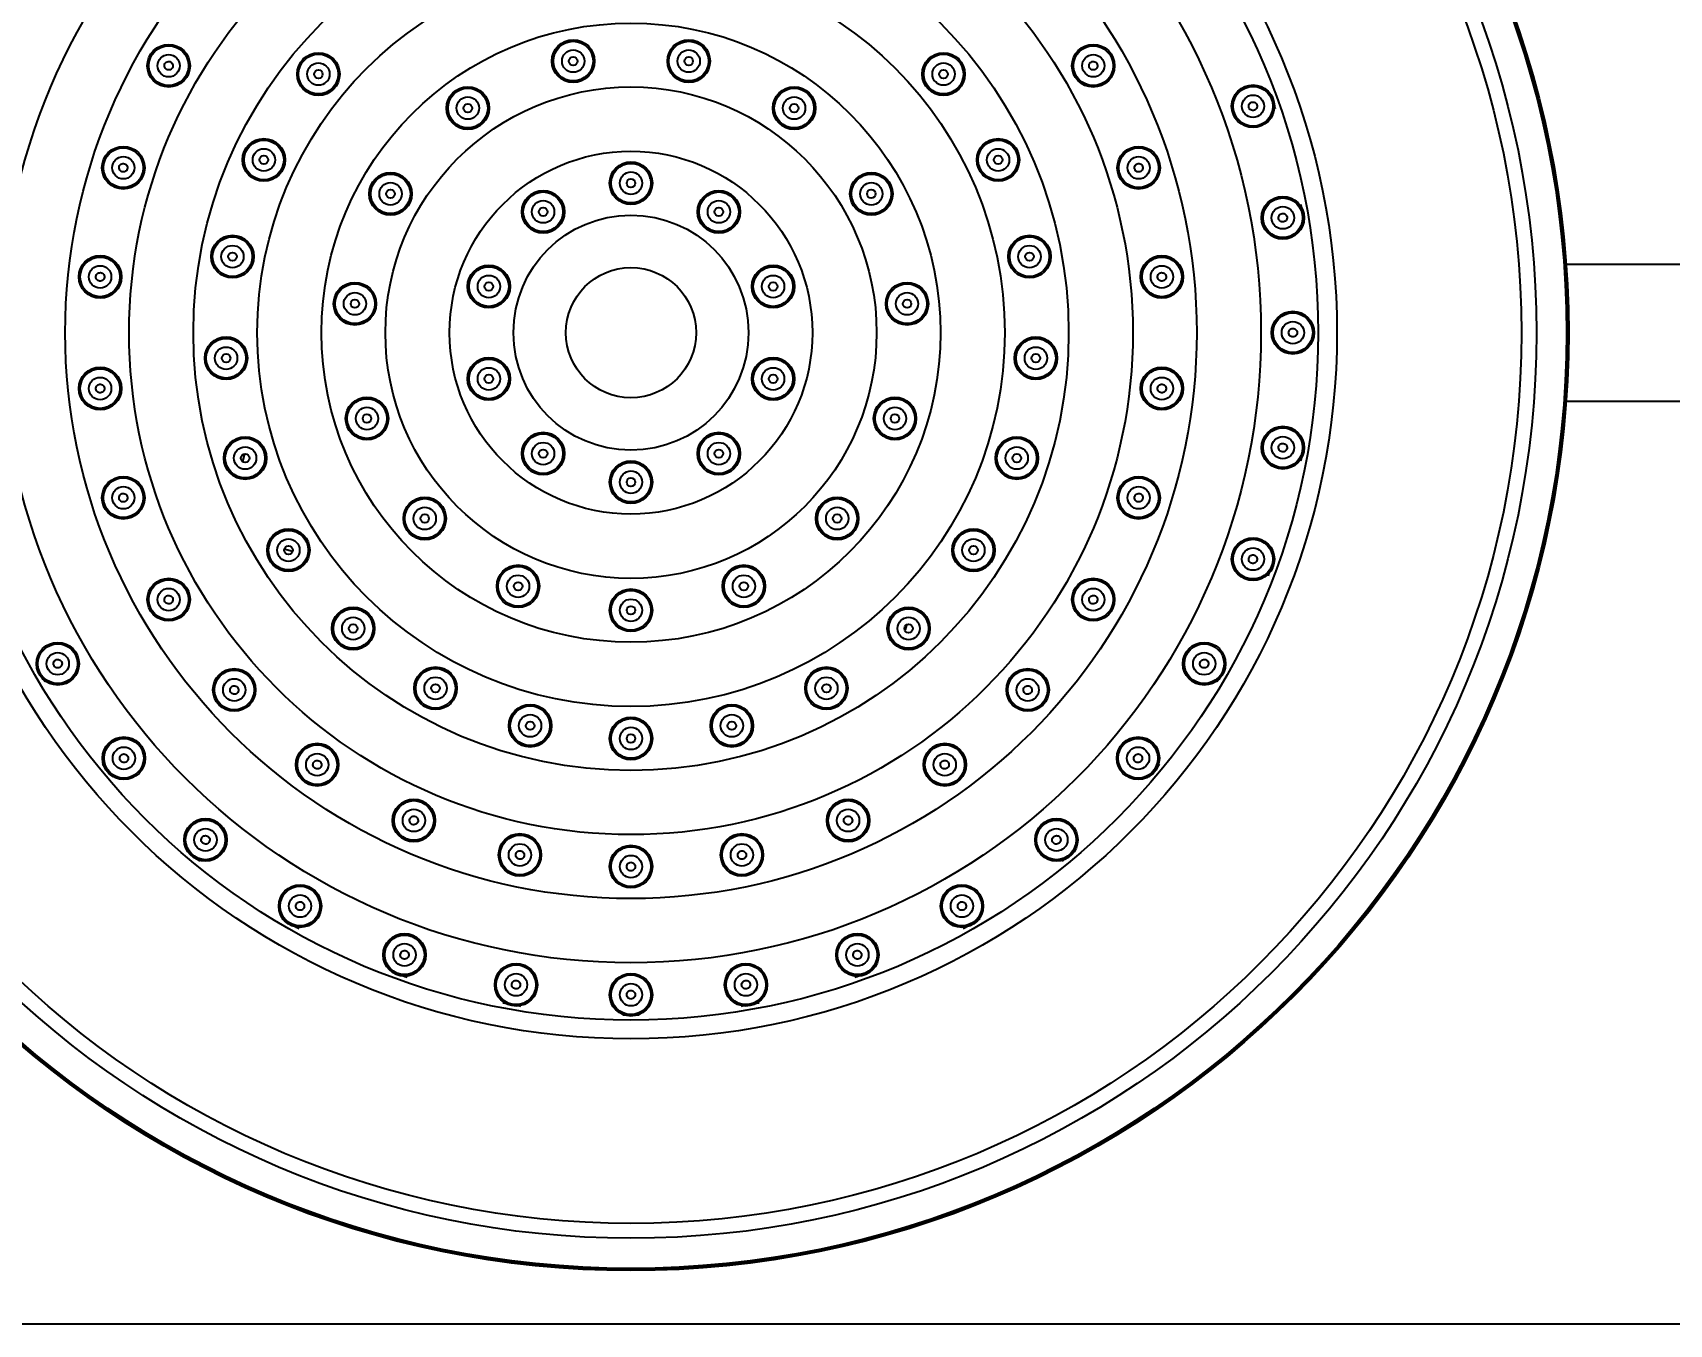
# Model space of a CAD drawing. Header units: millimetres. Extents: x 236955 to 308542, y 30900 to 88969.
# Drawn here: x 302133.6 to 302325.2, y 70805.4 to 70956.6 of the extents above; entities that cross this region are included whole.
import ezdxf

# ---------------------------------------------------------------- set-up
doc = ezdxf.new("R2010")
doc.units = ezdxf.units.MM
doc.header["$LTSCALE"] = 100
doc.header["$PDMODE"] = 3
doc.layers.get('DEFPOINTS').update_dxf_attribs({"color": 248})
for name, color, linetype in [('0-ELC TEXT', 7, 'Continuous'), ('07-DIM WAL', 5, 'Continuous'), ('CO-BATH', 6, 'Continuous'), ('F-HAT', 251, 'Continuous')]:
    doc.layers.add(name, color=color, linetype=linetype)
doc.styles.add('HY 울릉도 L', font='')
doc.styles.get('HY 울릉도 L').set_extended_font_data('HY울릉도L')
doc.dimstyles.new('30', dxfattribs={"dimscale": 30, "dimtxt": 2, "dimasz": 1, "dimexe": 1, "dimexo": 1, "dimgap": 1, "dimtad": 1, "dimdec": 0, "dimrnd": 0.05, "dimdsep": 46, "dimlunit": 6, "dimtxsty": 'HY 울릉도 L', "dimblk": 'ARCHTICK', "dimcen": 2.5, "dimdle": 1, "dimclrd": 133, "dimclre": 133, "dimclrt": 30, "dimadec": 0, "dimazin": 0, "dimtfac": 1, "dimtdec": 0, "dimtix": 1, "dimtmove": 2, "dimatfit": 3, "dimldrblk": 'ARCHTICK', "dimfxl": 1, "dimlwd": -1, "dimlwe": -1, "dimarcsym": 0})

# ---------------------------------------------------------------- blocks, each defined once
blk = doc.blocks.new('vjswjdjeh')
at = {"layer": 'F-HAT', "color": 8}
for p, q in [((339356.16, 64401.52), (339355.93, 64401.75)), ((339398.74, 64403.1), (339398.79, 64403.29)), ((339358.05, 64399.63), (339357.82, 64399.86)), ((339430.99, 64400.03), (339431.17, 64399.98)), ((339397.58, 64398.75), (339397.63, 64398.93)), ((339453.95, 64388.15), (339454.12, 64388.2)), ((339394.44, 64387.04), (339394.52, 64387.36)), ((339433.45, 64387.73), (339433.39, 64387.51)), ((339449.56, 64386.97), (339449.76, 64387.03)), ((339393.79, 64384.62), (339393.87, 64384.93)), ((339440.79, 64379.45), (339440.6, 64379.4)), ((339436.58, 64378.32), (339436.39, 64378.27)), ((339501.7, 64377.02), (339728.17, 64377.02)), ((339374.11, 64376.45), (339374.33, 64376.39)), ((339377.56, 64375.53), (339377.8, 64375.46)), ((339406.84, 64362.51), (339406.6, 64362.57)), ((339410.29, 64361.58), (339410.07, 64361.64)), ((339501.7, 64361.02), (339728.17, 64361.02)), ((339420.82, 64358.76), (339420.64, 64358.81)), ((339425.17, 64357.59), (339424.99, 64357.64)), ((339347.46, 64356.61), (339347.5, 64356.76)), ((339346.75, 64353.94), (339346.99, 64354.83)), ((339346.22, 64351.98), (339346.28, 64352.18)), ((339390.61, 64353.41), (339390.52, 64353.11)), ((339389.96, 64350.99), (339389.87, 64350.68)), ((339349.87, 64344.12), (339349.7, 64344.17)), ((339352.57, 64343.4), (339351.61, 64343.66)), ((339354.48, 64342.89), (339354.29, 64342.94)), ((339358.86, 64336.54), (339358.56, 64336.62)), ((339424.99, 64336.86), (339424.94, 64336.67)), ((339361.74, 64335.77), (339361.45, 64335.84)), ((339424.44, 64334.79), (339424.29, 64334.23)), ((339423.77, 64332.31), (339423.73, 64332.13)), ((339412.79, 64327.26), (339412.61, 64327.31)), ((339402.59, 64324.82), (339402.39, 64324.87)), ((339382.71, 64323.93), (339382.62, 64323.62)), ((339382.02, 64321.37), (339381.94, 64321.06)), ((339379.07, 64310.36), (339379.02, 64310.16)), ((339377.89, 64305.97), (339377.85, 64305.8))]:
    blk.add_line(p, q, dxfattribs=at)
for centre, radius in [((339392.2, 64369.02), 109.79), ((339392.2, 64369.02), 109.68), ((339392.2, 64369.02), 109.53), ((339392.2, 64369.02), 106.01), ((339392.2, 64369.02), 104.26), ((339392.2, 64369.02), 82.66), ((339392.2, 64369.02), 80.46), ((339392.2, 64369.02), 73.76), ((339392.2, 64369.02), 66.24), ((339392.2, 64369.02), 58.76), ((339392.2, 64369.02), 51.24), ((339392.2, 64369.02), 43.76), ((339392.2, 64369.02), 36.24), ((339338.07, 64400.27), 2.5), ((339338.07, 64400.27), 2.32), ((339338.07, 64400.27), 1.31), ((339355.6, 64399.29), 2.5), ((339355.6, 64399.29), 2.32), ((339385.44, 64400.81), 2.5), ((339385.44, 64400.81), 2.32), ((339385.44, 64400.81), 1.31), ((339398.96, 64400.81), 2.5), ((339398.96, 64400.81), 2.32), ((339398.96, 64400.81), 1.31), ((339428.8, 64399.29), 2.5), ((339428.8, 64399.29), 2.32), ((339446.33, 64400.27), 2.5), ((339446.33, 64400.27), 2.32), ((339446.33, 64400.27), 1.31), ((339355.6, 64399.29), 1.31), ((339355.6, 64399.29), 0.5), ((339385.44, 64400.81), 0.5), ((339398.96, 64400.81), 0.5), ((339428.8, 64399.29), 1.31), ((339428.8, 64399.29), 0.5), ((339392.2, 64369.02), 28.76), ((339373.1, 64395.31), 2.5), ((339373.1, 64395.31), 2.32), ((339411.3, 64395.31), 2.5), ((339411.3, 64395.31), 2.32), ((339465.03, 64395.52), 2.5), ((339465.03, 64395.52), 2.32), ((339373.1, 64395.31), 1.31), ((339373.1, 64395.31), 0.5), ((339411.3, 64395.31), 1.31), ((339411.3, 64395.31), 0.5), ((339465.03, 64395.52), 1.31), ((339332.76, 64388.33), 2.5), ((339332.76, 64388.33), 2.32), ((339349.22, 64389.24), 2.5), ((339349.22, 64389.24), 2.32), ((339349.22, 64389.24), 1.31), ((339392.2, 64369.02), 21.24), ((339435.18, 64389.24), 2.5), ((339435.18, 64389.24), 2.32), ((339435.18, 64389.24), 1.31), ((339451.64, 64388.33), 2.5), ((339451.64, 64388.33), 2.32), ((339332.76, 64388.33), 1.31), ((339349.22, 64389.24), 0.5), ((339392.2, 64386.52), 2.5), ((339392.2, 64386.52), 2.32), ((339435.18, 64389.24), 0.5), ((339451.64, 64388.33), 1.31), ((339364.05, 64385.27), 2.5), ((339364.05, 64385.27), 2.32), ((339364.05, 64385.27), 1.31), ((339392.2, 64386.52), 1.31), ((339392.2, 64386.52), 0.5), ((339420.34, 64385.27), 2.5), ((339420.34, 64385.27), 2.32), ((339420.34, 64385.27), 1.31), ((339364.05, 64385.27), 0.5), ((339381.91, 64383.17), 2.5), ((339381.91, 64383.17), 2.32), ((339381.91, 64383.17), 1.31), ((339402.49, 64383.17), 2.5), ((339402.49, 64383.17), 2.32), ((339402.49, 64383.17), 1.31), ((339420.34, 64385.27), 0.5), ((339468.52, 64382.47), 2.5), ((339468.52, 64382.47), 2.32), ((339392.2, 64369.02), 13.76), ((339381.91, 64383.17), 0.5), ((339402.49, 64383.17), 0.5), ((339468.52, 64382.47), 1.31), ((339345.54, 64377.92), 2.5), ((339438.86, 64377.92), 2.5), ((339345.54, 64377.92), 2.32), ((339345.54, 64377.92), 1.31), ((339438.86, 64377.92), 2.32), ((339438.86, 64377.92), 1.31), ((339330.04, 64375.55), 2.5), ((339330.04, 64375.55), 2.32), ((339330.04, 64375.55), 1.31), ((339345.54, 64377.92), 0.5), ((339375.56, 64374.42), 2.5), ((339375.56, 64374.42), 2.32), ((339392.2, 64369.02), 7.62), ((339408.84, 64374.42), 2.5), ((339408.84, 64374.42), 2.32), ((339438.86, 64377.92), 0.5), ((339454.36, 64375.55), 2.5), ((339454.36, 64375.55), 2.32), ((339454.36, 64375.55), 1.31), ((339359.88, 64372.41), 2.5), ((339359.88, 64372.41), 2.32), ((339375.56, 64374.42), 1.31), ((339375.56, 64374.42), 0.5), ((339408.84, 64374.42), 1.31), ((339408.84, 64374.42), 0.5), ((339424.52, 64372.41), 2.5), ((339424.52, 64372.41), 2.32), ((339359.88, 64372.41), 1.31), ((339359.88, 64372.41), 0.5), ((339424.52, 64372.41), 1.31), ((339424.52, 64372.41), 0.5), ((339469.7, 64369.02), 2.5), ((339469.7, 64369.02), 2.32), ((339469.7, 64369.02), 1.31), ((339344.79, 64366.03), 2.5), ((339344.79, 64366.03), 2.32), ((339344.79, 64366.03), 1.31), ((339439.61, 64366.03), 2.5), ((339439.61, 64366.03), 2.32), ((339439.61, 64366.03), 1.31), ((339344.79, 64366.03), 0.5), ((339375.56, 64363.61), 2.5), ((339375.56, 64363.61), 2.32), ((339408.84, 64363.61), 2.5), ((339408.84, 64363.61), 2.32), ((339439.61, 64366.03), 0.5), ((339330.04, 64362.48), 2.5), ((339330.04, 64362.48), 2.32), ((339330.04, 64362.48), 1.31), ((339375.56, 64363.61), 1.31), ((339375.56, 64363.61), 0.5), ((339408.84, 64363.61), 1.31), ((339408.84, 64363.61), 0.5), ((339454.36, 64362.48), 2.5), ((339454.36, 64362.48), 2.32), ((339454.36, 64362.48), 1.31), ((339361.29, 64358.97), 2.5), ((339361.29, 64358.97), 2.32), ((339423.11, 64358.97), 2.5), ((339423.11, 64358.97), 2.32), ((339361.29, 64358.97), 1.31), ((339361.29, 64358.97), 0.5), ((339423.11, 64358.97), 1.31), ((339423.11, 64358.97), 0.5), ((339381.91, 64354.86), 2.5), ((339402.49, 64354.86), 2.5), ((339468.52, 64355.56), 2.5), ((339468.52, 64355.56), 2.32), ((339347.02, 64354.34), 2.5), ((339347.02, 64354.34), 2.32), ((339347.02, 64354.34), 1.31), ((339381.91, 64354.86), 2.32), ((339381.91, 64354.86), 1.31), ((339402.49, 64354.86), 2.32), ((339402.49, 64354.86), 1.31), ((339437.37, 64354.34), 2.5), ((339437.37, 64354.34), 2.32), ((339437.37, 64354.34), 1.31), ((339468.52, 64355.56), 1.31), ((339347.02, 64354.34), 0.5), ((339381.91, 64354.86), 0.5), ((339392.2, 64351.52), 2.5), ((339392.2, 64351.52), 2.32), ((339402.49, 64354.86), 0.5), ((339437.37, 64354.34), 0.5), ((339332.76, 64349.7), 2.5), ((339332.76, 64349.7), 2.32), ((339392.2, 64351.52), 1.31), ((339392.2, 64351.52), 0.5), ((339451.64, 64349.7), 2.5), ((339451.64, 64349.7), 2.32), ((339332.76, 64349.7), 1.31), ((339368.05, 64347.27), 2.5), ((339416.35, 64347.27), 2.5), ((339451.64, 64349.7), 1.31), ((339368.05, 64347.27), 2.32), ((339368.05, 64347.27), 1.31), ((339416.35, 64347.27), 2.32), ((339416.35, 64347.27), 1.31), ((339352.09, 64343.56), 2.5), ((339352.09, 64343.56), 2.32), ((339368.05, 64347.27), 0.5), ((339416.35, 64347.27), 0.5), ((339432.3, 64343.56), 2.5), ((339432.3, 64343.56), 2.32), ((339352.09, 64343.56), 1.31), ((339352.09, 64343.56), 0.5), ((339432.3, 64343.56), 1.31), ((339432.3, 64343.56), 0.5), ((339465.03, 64342.51), 2.5), ((339465.03, 64342.51), 2.32), ((339465.03, 64342.51), 1.31), ((339338.07, 64337.77), 2.5), ((339378.98, 64339.33), 2.5), ((339378.98, 64339.33), 2.32), ((339378.98, 64339.33), 1.31), ((339405.42, 64339.33), 2.5), ((339405.42, 64339.33), 2.32), ((339405.42, 64339.33), 1.31), ((339446.33, 64337.77), 2.5), ((339338.07, 64337.77), 2.32), ((339338.07, 64337.77), 1.31), ((339378.98, 64339.33), 0.5), ((339392.2, 64336.52), 2.5), ((339392.2, 64336.52), 2.32), ((339405.42, 64339.33), 0.5), ((339446.33, 64337.77), 2.32), ((339446.33, 64337.77), 1.31), ((339359.68, 64334.39), 2.5), ((339359.68, 64334.39), 2.32), ((339392.2, 64336.52), 1.31), ((339392.2, 64336.52), 0.5), ((339424.71, 64334.39), 2.5), ((339424.71, 64334.39), 2.32), ((339359.68, 64334.39), 1.31), ((339359.68, 64334.39), 0.5), ((339424.71, 64334.39), 1.31), ((339424.71, 64334.39), 0.5), ((339325.08, 64330.27), 2.5), ((339325.08, 64330.27), 2.32), ((339459.32, 64330.27), 2.5), ((339459.32, 64330.27), 2.32), ((339325.08, 64330.27), 1.31), ((339459.32, 64330.27), 1.31), ((339345.75, 64327.2), 2.5), ((339345.75, 64327.2), 2.32), ((339369.32, 64327.39), 2.5), ((339369.32, 64327.39), 2.32), ((339369.32, 64327.39), 1.31), ((339415.08, 64327.39), 2.5), ((339415.08, 64327.39), 2.32), ((339415.08, 64327.39), 1.31), ((339438.65, 64327.2), 2.5), ((339438.65, 64327.2), 2.32), ((339345.75, 64327.2), 1.31), ((339369.32, 64327.39), 0.5), ((339415.08, 64327.39), 0.5), ((339438.65, 64327.2), 1.31), ((339380.39, 64323.01), 2.5), ((339380.39, 64323.01), 2.32), ((339404.01, 64323.01), 2.5), ((339404.01, 64323.01), 2.32), ((339380.39, 64323.01), 1.31), ((339380.39, 64323.01), 0.5), ((339392.2, 64321.52), 2.5), ((339392.2, 64321.52), 2.32), ((339404.01, 64323.01), 1.31), ((339404.01, 64323.01), 0.5), ((339332.83, 64319.2), 2.5), ((339332.83, 64319.2), 2.32), ((339355.46, 64318.45), 2.5), ((339392.2, 64321.52), 1.31), ((339392.2, 64321.52), 0.5), ((339428.94, 64318.45), 2.5), ((339451.57, 64319.2), 2.5), ((339451.57, 64319.2), 2.32), ((339332.83, 64319.2), 1.31), ((339355.46, 64318.45), 2.32), ((339355.46, 64318.45), 1.31), ((339428.94, 64318.45), 2.32), ((339428.94, 64318.45), 1.31), ((339451.57, 64319.2), 1.31), ((339366.78, 64311.92), 2.5), ((339366.78, 64311.92), 2.32), ((339417.62, 64311.92), 2.5), ((339417.62, 64311.92), 2.32), ((339342.38, 64309.65), 2.5), ((339342.38, 64309.65), 2.32), ((339366.78, 64311.92), 1.31), ((339417.62, 64311.92), 1.31), ((339442.01, 64309.65), 2.5), ((339442.01, 64309.65), 2.32), ((339342.38, 64309.65), 1.31), ((339379.2, 64307.88), 2.5), ((339379.2, 64307.88), 2.32), ((339405.19, 64307.88), 2.5), ((339405.19, 64307.88), 2.32), ((339442.01, 64309.65), 1.31), ((339379.2, 64307.88), 1.31), ((339392.2, 64306.52), 2.5), ((339392.2, 64306.52), 2.32), ((339392.2, 64306.52), 1.31), ((339405.19, 64307.88), 1.31), ((339353.45, 64301.9), 2.5), ((339353.45, 64301.9), 2.32), ((339430.95, 64301.9), 2.5), ((339430.95, 64301.9), 2.32), ((339353.45, 64301.9), 1.31), ((339430.95, 64301.9), 1.31), ((339365.69, 64296.19), 2.5), ((339365.69, 64296.19), 2.32), ((339418.71, 64296.19), 2.5), ((339418.71, 64296.19), 2.32), ((339365.69, 64296.19), 1.31), ((339418.71, 64296.19), 1.31), ((339378.74, 64292.69), 2.5), ((339378.74, 64292.69), 2.32), ((339405.66, 64292.69), 2.5), ((339405.66, 64292.69), 2.32), ((339378.74, 64292.69), 1.31), ((339392.2, 64291.52), 2.5), ((339392.2, 64291.52), 2.32), ((339392.2, 64291.52), 1.31), ((339405.66, 64292.69), 1.31)]:
    blk.add_circle(centre, radius, dxfattribs=at)
for start, end in [(19.1607, 19.9989), (9.2885, 10.8386), (359.3339, 0.6675), (349.1634, 350.7128), (339.1328, 340.0011), (210.0033, 210.7882), (329.2134, 329.9967), (219.2291, 220.6172), (319.3837, 320.7727), (229.3837, 230.7727), (309.2291, 310.6172), (239.2134, 240.8695), (299.1326, 300.7882), (250.0011, 250.8412), (289.1607, 289.9989), (259.1634, 260.7128), (279.2885, 280.8386), (269.3202, 270.6803)]:
    blk.add_arc((339392.2, 64369.02), 79.87, start, end, dxfattribs=at)
for points, knots in [([(339338.51, 64400.02), (339338.47, 64399.95), (339338.36, 64399.84), (339338.15, 64399.76), (339337.92, 64399.77), (339337.72, 64399.89), (339337.59, 64400.08), (339337.56, 64400.3), (339337.6, 64400.45), (339337.64, 64400.52)], [0, 0, 0, 0, 0.222339, 0.444684, 0.667036, 0.889392, 1.111744, 1.334089, 1.556428, 1.556428, 1.556428, 1.556428]), ([(339337.64, 64400.52), (339337.68, 64400.58), (339337.78, 64400.69), (339338, 64400.78), (339338.22, 64400.76), (339338.42, 64400.64), (339338.55, 64400.45), (339338.59, 64400.23), (339338.54, 64400.08), (339338.51, 64400.02)], [0, 0, 0, 0, 0.222339, 0.444684, 0.667037, 0.889392, 1.111744, 1.334089, 1.556428, 1.556428, 1.556428, 1.556428]), ([(339445.89, 64400.02), (339445.86, 64400.08), (339445.81, 64400.23), (339445.84, 64400.45), (339445.97, 64400.64), (339446.17, 64400.76), (339446.4, 64400.78), (339446.62, 64400.69), (339446.72, 64400.58), (339446.76, 64400.52)], [0, 0, 0, 0, 0.222339, 0.444684, 0.667036, 0.889392, 1.111744, 1.334089, 1.556428, 1.556428, 1.556428, 1.556428]), ([(339446.76, 64400.52), (339446.79, 64400.45), (339446.84, 64400.3), (339446.81, 64400.08), (339446.68, 64399.89), (339446.48, 64399.77), (339446.25, 64399.76), (339446.03, 64399.84), (339445.93, 64399.95), (339445.89, 64400.02)], [0, 0, 0, 0, 0.222339, 0.444684, 0.667037, 0.889392, 1.111744, 1.334089, 1.556428, 1.556428, 1.556428, 1.556428]), ([(339464.56, 64395.35), (339464.53, 64395.42), (339464.51, 64395.57), (339464.58, 64395.79), (339464.74, 64395.96), (339464.96, 64396.03), (339465.19, 64396.01), (339465.38, 64395.89), (339465.47, 64395.76), (339465.49, 64395.69)], [0, 0, 0, 0, 0.222133, 0.444289, 0.666476, 0.888675, 1.110862, 1.333019, 1.555152, 1.555152, 1.555152, 1.555152]), ([(339465.49, 64395.69), (339465.52, 64395.62), (339465.54, 64395.47), (339465.46, 64395.25), (339465.3, 64395.09), (339465.09, 64395.01), (339464.86, 64395.03), (339464.66, 64395.15), (339464.58, 64395.28), (339464.56, 64395.35)], [0, 0, 0, 0, 0.222134, 0.444291, 0.666477, 0.888675, 1.110861, 1.333018, 1.555152, 1.555152, 1.555152, 1.555152]), ([(339333.23, 64388.18), (339333.21, 64388.1), (339333.13, 64387.97), (339332.94, 64387.85), (339332.71, 64387.82), (339332.49, 64387.89), (339332.33, 64388.05), (339332.25, 64388.26), (339332.26, 64388.41), (339332.28, 64388.48)], [0, 0, 0, 0, 0.222339, 0.444684, 0.667036, 0.889392, 1.111744, 1.334089, 1.556428, 1.556428, 1.556428, 1.556428]), ([(339332.28, 64388.48), (339332.31, 64388.55), (339332.38, 64388.69), (339332.58, 64388.81), (339332.8, 64388.84), (339333.02, 64388.77), (339333.19, 64388.61), (339333.27, 64388.4), (339333.26, 64388.25), (339333.23, 64388.18)], [0, 0, 0, 0, 0.222339, 0.444684, 0.667037, 0.889392, 1.111744, 1.334089, 1.556428, 1.556428, 1.556428, 1.556428]), ([(339451.16, 64388.18), (339451.14, 64388.25), (339451.13, 64388.4), (339451.21, 64388.61), (339451.37, 64388.77), (339451.59, 64388.84), (339451.82, 64388.81), (339452.01, 64388.69), (339452.09, 64388.55), (339452.11, 64388.48)], [0, 0, 0, 0, 0.222339, 0.444684, 0.667036, 0.889392, 1.111744, 1.334089, 1.556428, 1.556428, 1.556428, 1.556428]), ([(339452.11, 64388.48), (339452.14, 64388.41), (339452.15, 64388.26), (339452.07, 64388.05), (339451.9, 64387.89), (339451.69, 64387.82), (339451.46, 64387.85), (339451.27, 64387.97), (339451.19, 64388.1), (339451.16, 64388.18)], [0, 0, 0, 0, 0.222339, 0.444684, 0.667037, 0.889392, 1.111744, 1.334089, 1.556428, 1.556428, 1.556428, 1.556428]), ([(339468.03, 64382.39), (339468.02, 64382.46), (339468.02, 64382.61), (339468.13, 64382.82), (339468.32, 64382.95), (339468.55, 64382.99), (339468.77, 64382.93), (339468.94, 64382.78), (339469, 64382.63), (339469.01, 64382.56)], [0, 0, 0, 0, 0.222133, 0.444289, 0.666476, 0.888675, 1.110862, 1.333019, 1.555152, 1.555152, 1.555152, 1.555152]), ([(339469.01, 64382.56), (339469.03, 64382.49), (339469.02, 64382.33), (339468.91, 64382.13), (339468.72, 64382), (339468.49, 64381.96), (339468.27, 64382.02), (339468.1, 64382.17), (339468.04, 64382.31), (339468.03, 64382.39)], [0, 0, 0, 0, 0.222134, 0.444291, 0.666477, 0.888675, 1.110861, 1.333018, 1.555152, 1.555152, 1.555152, 1.555152]), ([(339329.54, 64375.6), (339329.55, 64375.68), (339329.6, 64375.82), (339329.76, 64375.98), (339329.98, 64376.06), (339330.21, 64376.04), (339330.4, 64375.92), (339330.53, 64375.72), (339330.55, 64375.57), (339330.54, 64375.5)], [0, 0, 0, 0, 0.222339, 0.444684, 0.667037, 0.889392, 1.111744, 1.334089, 1.556428, 1.556428, 1.556428, 1.556428]), ([(339330.54, 64375.5), (339330.53, 64375.42), (339330.48, 64375.28), (339330.32, 64375.11), (339330.1, 64375.04), (339329.87, 64375.06), (339329.68, 64375.18), (339329.56, 64375.37), (339329.54, 64375.53), (339329.54, 64375.6)], [0, 0, 0, 0, 0.222339, 0.444684, 0.667036, 0.889392, 1.111744, 1.334089, 1.556428, 1.556428, 1.556428, 1.556428]), ([(339453.86, 64375.5), (339453.85, 64375.57), (339453.87, 64375.72), (339453.99, 64375.92), (339454.19, 64376.04), (339454.42, 64376.06), (339454.63, 64375.98), (339454.8, 64375.82), (339454.85, 64375.68), (339454.85, 64375.6)], [0, 0, 0, 0, 0.222339, 0.444684, 0.667036, 0.889392, 1.111744, 1.334089, 1.556428, 1.556428, 1.556428, 1.556428]), ([(339454.85, 64375.6), (339454.86, 64375.53), (339454.84, 64375.37), (339454.72, 64375.18), (339454.52, 64375.06), (339454.29, 64375.04), (339454.08, 64375.11), (339453.92, 64375.28), (339453.87, 64375.42), (339453.86, 64375.5)], [0, 0, 0, 0, 0.222339, 0.444684, 0.667037, 0.889392, 1.111744, 1.334089, 1.556428, 1.556428, 1.556428, 1.556428]), ([(339469.2, 64369.02), (339469.2, 64369.09), (339469.23, 64369.24), (339469.38, 64369.42), (339469.58, 64369.52), (339469.81, 64369.52), (339470.02, 64369.42), (339470.16, 64369.24), (339470.2, 64369.09), (339470.2, 64369.02)], [0, 0, 0, 0, 0.222133, 0.444289, 0.666476, 0.888675, 1.110862, 1.333019, 1.555152, 1.555152, 1.555152, 1.555152]), ([(339470.2, 64369.02), (339470.2, 64368.94), (339470.16, 64368.79), (339470.02, 64368.61), (339469.81, 64368.51), (339469.58, 64368.51), (339469.38, 64368.61), (339469.23, 64368.79), (339469.2, 64368.94), (339469.2, 64369.02)], [0, 0, 0, 0, 0.222134, 0.444291, 0.666477, 0.888675, 1.110861, 1.333018, 1.555152, 1.555152, 1.555152, 1.555152]), ([(339329.54, 64362.43), (339329.54, 64362.5), (339329.56, 64362.66), (339329.68, 64362.85), (339329.87, 64362.97), (339330.1, 64363), (339330.32, 64362.92), (339330.48, 64362.76), (339330.53, 64362.61), (339330.54, 64362.54)], [0, 0, 0, 0, 0.222339, 0.444684, 0.667037, 0.889392, 1.111744, 1.334089, 1.556428, 1.556428, 1.556428, 1.556428]), ([(339330.54, 64362.54), (339330.55, 64362.46), (339330.53, 64362.31), (339330.4, 64362.12), (339330.21, 64361.99), (339329.98, 64361.97), (339329.76, 64362.05), (339329.6, 64362.21), (339329.55, 64362.36), (339329.54, 64362.43)], [0, 0, 0, 0, 0.222339, 0.444684, 0.667036, 0.889392, 1.111744, 1.334089, 1.556428, 1.556428, 1.556428, 1.556428]), ([(339453.86, 64362.54), (339453.87, 64362.61), (339453.92, 64362.76), (339454.08, 64362.92), (339454.29, 64363), (339454.52, 64362.97), (339454.72, 64362.85), (339454.84, 64362.66), (339454.86, 64362.5), (339454.85, 64362.43)], [0, 0, 0, 0, 0.222339, 0.444684, 0.667036, 0.889392, 1.111744, 1.334089, 1.556428, 1.556428, 1.556428, 1.556428]), ([(339454.85, 64362.43), (339454.85, 64362.36), (339454.8, 64362.21), (339454.63, 64362.05), (339454.42, 64361.97), (339454.19, 64361.99), (339453.99, 64362.12), (339453.87, 64362.31), (339453.85, 64362.46), (339453.86, 64362.54)], [0, 0, 0, 0, 0.222339, 0.444684, 0.667037, 0.889392, 1.111744, 1.334089, 1.556428, 1.556428, 1.556428, 1.556428]), ([(339469.01, 64355.47), (339469, 64355.4), (339468.94, 64355.26), (339468.77, 64355.11), (339468.55, 64355.04), (339468.32, 64355.08), (339468.13, 64355.22), (339468.02, 64355.42), (339468.02, 64355.57), (339468.03, 64355.65)], [0, 0, 0, 0, 0.222134, 0.444291, 0.666477, 0.888675, 1.110861, 1.333018, 1.555152, 1.555152, 1.555152, 1.555152]), ([(339468.03, 64355.65), (339468.04, 64355.72), (339468.1, 64355.86), (339468.27, 64356.01), (339468.49, 64356.07), (339468.72, 64356.03), (339468.91, 64355.9), (339469.02, 64355.7), (339469.03, 64355.54), (339469.01, 64355.47)], [0, 0, 0, 0, 0.222133, 0.444289, 0.666476, 0.888675, 1.110862, 1.333019, 1.555152, 1.555152, 1.555152, 1.555152]), ([(339332.28, 64349.55), (339332.26, 64349.62), (339332.25, 64349.77), (339332.33, 64349.99), (339332.49, 64350.15), (339332.71, 64350.22), (339332.94, 64350.19), (339333.13, 64350.06), (339333.21, 64349.93), (339333.23, 64349.86)], [0, 0, 0, 0, 0.222339, 0.444684, 0.667037, 0.889392, 1.111744, 1.334089, 1.556428, 1.556428, 1.556428, 1.556428]), ([(339333.23, 64349.86), (339333.26, 64349.79), (339333.27, 64349.63), (339333.19, 64349.42), (339333.02, 64349.26), (339332.8, 64349.19), (339332.58, 64349.22), (339332.38, 64349.35), (339332.31, 64349.48), (339332.28, 64349.55)], [0, 0, 0, 0, 0.222339, 0.444684, 0.667036, 0.889392, 1.111744, 1.334089, 1.556428, 1.556428, 1.556428, 1.556428]), ([(339452.11, 64349.55), (339452.09, 64349.48), (339452.01, 64349.35), (339451.82, 64349.22), (339451.59, 64349.19), (339451.37, 64349.26), (339451.21, 64349.42), (339451.13, 64349.63), (339451.14, 64349.79), (339451.16, 64349.86)], [0, 0, 0, 0, 0.222339, 0.444684, 0.667037, 0.889392, 1.111744, 1.334089, 1.556428, 1.556428, 1.556428, 1.556428]), ([(339451.16, 64349.86), (339451.19, 64349.93), (339451.27, 64350.06), (339451.46, 64350.19), (339451.69, 64350.22), (339451.9, 64350.15), (339452.07, 64349.99), (339452.15, 64349.77), (339452.14, 64349.62), (339452.11, 64349.55)], [0, 0, 0, 0, 0.222339, 0.444684, 0.667036, 0.889392, 1.111744, 1.334089, 1.556428, 1.556428, 1.556428, 1.556428]), ([(339465.49, 64342.34), (339465.47, 64342.27), (339465.38, 64342.14), (339465.19, 64342.02), (339464.96, 64342), (339464.74, 64342.08), (339464.58, 64342.24), (339464.51, 64342.46), (339464.53, 64342.61), (339464.56, 64342.68)], [0, 0, 0, 0, 0.222134, 0.444291, 0.666477, 0.888675, 1.110861, 1.333018, 1.555152, 1.555152, 1.555152, 1.555152]), ([(339464.56, 64342.68), (339464.58, 64342.75), (339464.66, 64342.88), (339464.86, 64343), (339465.09, 64343.02), (339465.3, 64342.94), (339465.46, 64342.78), (339465.54, 64342.56), (339465.52, 64342.41), (339465.49, 64342.34)], [0, 0, 0, 0, 0.222133, 0.444289, 0.666476, 0.888675, 1.110862, 1.333019, 1.555152, 1.555152, 1.555152, 1.555152]), ([(339337.64, 64337.52), (339337.6, 64337.58), (339337.56, 64337.73), (339337.59, 64337.96), (339337.72, 64338.15), (339337.92, 64338.26), (339338.15, 64338.28), (339338.36, 64338.19), (339338.47, 64338.08), (339338.51, 64338.02)], [0, 0, 0, 0, 0.222339, 0.444684, 0.667037, 0.889392, 1.111744, 1.334089, 1.556428, 1.556428, 1.556428, 1.556428]), ([(339445.89, 64338.02), (339445.93, 64338.08), (339446.03, 64338.19), (339446.25, 64338.28), (339446.48, 64338.26), (339446.68, 64338.15), (339446.81, 64337.96), (339446.84, 64337.73), (339446.79, 64337.58), (339446.76, 64337.52)], [0, 0, 0, 0, 0.222339, 0.444684, 0.667036, 0.889392, 1.111744, 1.334089, 1.556428, 1.556428, 1.556428, 1.556428]), ([(339338.51, 64338.02), (339338.54, 64337.95), (339338.59, 64337.8), (339338.55, 64337.58), (339338.42, 64337.39), (339338.22, 64337.27), (339338, 64337.26), (339337.78, 64337.34), (339337.68, 64337.45), (339337.64, 64337.52)], [0, 0, 0, 0, 0.222339, 0.444684, 0.667036, 0.889392, 1.111744, 1.334089, 1.556428, 1.556428, 1.556428, 1.556428]), ([(339446.76, 64337.52), (339446.72, 64337.45), (339446.62, 64337.34), (339446.4, 64337.26), (339446.17, 64337.27), (339445.97, 64337.39), (339445.84, 64337.58), (339445.81, 64337.8), (339445.86, 64337.95), (339445.89, 64338.02)], [0, 0, 0, 0, 0.222339, 0.444684, 0.667037, 0.889392, 1.111744, 1.334089, 1.556428, 1.556428, 1.556428, 1.556428]), ([(339324.65, 64330.02), (339324.61, 64330.08), (339324.57, 64330.23), (339324.6, 64330.46), (339324.73, 64330.65), (339324.93, 64330.76), (339325.16, 64330.78), (339325.37, 64330.69), (339325.48, 64330.58), (339325.51, 64330.52)], [0, 0, 0, 0, 0.222134, 0.444291, 0.666477, 0.888675, 1.110861, 1.333018, 1.555152, 1.555152, 1.555152, 1.555152]), ([(339458.88, 64330.52), (339458.92, 64330.58), (339459.02, 64330.69), (339459.24, 64330.78), (339459.47, 64330.76), (339459.67, 64330.65), (339459.8, 64330.46), (339459.83, 64330.23), (339459.78, 64330.08), (339459.75, 64330.02)], [0, 0, 0, 0, 0.222133, 0.444289, 0.666476, 0.888675, 1.110862, 1.333019, 1.555152, 1.555152, 1.555152, 1.555152]), ([(339325.51, 64330.52), (339325.55, 64330.45), (339325.6, 64330.31), (339325.56, 64330.08), (339325.43, 64329.89), (339325.23, 64329.77), (339325.01, 64329.76), (339324.79, 64329.84), (339324.69, 64329.95), (339324.65, 64330.02)], [0, 0, 0, 0, 0.222133, 0.444289, 0.666476, 0.888675, 1.110862, 1.333019, 1.555152, 1.555152, 1.555152, 1.555152]), ([(339459.75, 64330.02), (339459.71, 64329.95), (339459.61, 64329.84), (339459.39, 64329.76), (339459.16, 64329.77), (339458.96, 64329.89), (339458.83, 64330.08), (339458.8, 64330.31), (339458.85, 64330.45), (339458.88, 64330.52)], [0, 0, 0, 0, 0.222134, 0.444291, 0.666477, 0.888675, 1.110861, 1.333018, 1.555152, 1.555152, 1.555152, 1.555152]), ([(339345.38, 64326.86), (339345.33, 64326.92), (339345.26, 64327.05), (339345.24, 64327.28), (339345.33, 64327.49), (339345.5, 64327.65), (339345.72, 64327.71), (339345.95, 64327.67), (339346.07, 64327.59), (339346.12, 64327.53)], [0, 0, 0, 0, 0.222339, 0.444684, 0.667037, 0.889392, 1.111744, 1.334089, 1.556428, 1.556428, 1.556428, 1.556428]), ([(339346.12, 64327.53), (339346.17, 64327.48), (339346.25, 64327.34), (339346.26, 64327.11), (339346.18, 64326.9), (339346, 64326.74), (339345.78, 64326.68), (339345.56, 64326.72), (339345.43, 64326.81), (339345.38, 64326.86)], [0, 0, 0, 0, 0.222339, 0.444684, 0.667036, 0.889392, 1.111744, 1.334089, 1.556428, 1.556428, 1.556428, 1.556428]), ([(339439.02, 64326.86), (339438.97, 64326.81), (339438.84, 64326.72), (339438.61, 64326.68), (339438.39, 64326.74), (339438.22, 64326.9), (339438.14, 64327.11), (339438.15, 64327.34), (339438.22, 64327.48), (339438.27, 64327.53)], [0, 0, 0, 0, 0.222339, 0.444684, 0.667037, 0.889392, 1.111744, 1.334089, 1.556428, 1.556428, 1.556428, 1.556428]), ([(339438.27, 64327.53), (339438.32, 64327.59), (339438.45, 64327.67), (339438.68, 64327.71), (339438.9, 64327.65), (339439.07, 64327.49), (339439.15, 64327.28), (339439.14, 64327.05), (339439.07, 64326.92), (339439.02, 64326.86)], [0, 0, 0, 0, 0.222339, 0.444684, 0.667036, 0.889392, 1.111744, 1.334089, 1.556428, 1.556428, 1.556428, 1.556428]), ([(339332.45, 64318.88), (339332.4, 64318.94), (339332.33, 64319.07), (339332.33, 64319.3), (339332.42, 64319.51), (339332.6, 64319.66), (339332.82, 64319.72), (339333.04, 64319.67), (339333.17, 64319.58), (339333.21, 64319.52)], [0, 0, 0, 0, 0.222134, 0.444291, 0.666477, 0.888675, 1.110861, 1.333018, 1.555152, 1.555152, 1.555152, 1.555152]), ([(339333.21, 64319.52), (339333.26, 64319.46), (339333.33, 64319.33), (339333.34, 64319.1), (339333.24, 64318.89), (339333.07, 64318.74), (339332.84, 64318.68), (339332.62, 64318.73), (339332.5, 64318.82), (339332.45, 64318.88)], [0, 0, 0, 0, 0.222133, 0.444289, 0.666476, 0.888675, 1.110862, 1.333019, 1.555152, 1.555152, 1.555152, 1.555152]), ([(339451.95, 64318.88), (339451.9, 64318.82), (339451.78, 64318.73), (339451.55, 64318.68), (339451.33, 64318.74), (339451.16, 64318.89), (339451.06, 64319.1), (339451.07, 64319.33), (339451.14, 64319.46), (339451.18, 64319.52)], [0, 0, 0, 0, 0.222134, 0.444291, 0.666477, 0.888675, 1.110861, 1.333018, 1.555152, 1.555152, 1.555152, 1.555152]), ([(339451.18, 64319.52), (339451.23, 64319.58), (339451.35, 64319.67), (339451.58, 64319.72), (339451.8, 64319.66), (339451.98, 64319.51), (339452.07, 64319.3), (339452.07, 64319.07), (339452, 64318.94), (339451.95, 64318.88)], [0, 0, 0, 0, 0.222133, 0.444289, 0.666476, 0.888675, 1.110862, 1.333019, 1.555152, 1.555152, 1.555152, 1.555152]), ([(339355.17, 64318.05), (339355.11, 64318.09), (339355.01, 64318.21), (339354.95, 64318.43), (339354.99, 64318.66), (339355.12, 64318.84), (339355.33, 64318.95), (339355.55, 64318.96), (339355.7, 64318.9), (339355.76, 64318.86)], [0, 0, 0, 0, 0.222339, 0.444684, 0.667037, 0.889392, 1.111744, 1.334089, 1.556428, 1.556428, 1.556428, 1.556428]), ([(339355.76, 64318.86), (339355.82, 64318.81), (339355.92, 64318.7), (339355.98, 64318.48), (339355.94, 64318.25), (339355.8, 64318.06), (339355.6, 64317.96), (339355.37, 64317.94), (339355.23, 64318.01), (339355.17, 64318.05)], [0, 0, 0, 0, 0.222339, 0.444684, 0.667036, 0.889392, 1.111744, 1.334089, 1.556428, 1.556428, 1.556428, 1.556428]), ([(339429.23, 64318.05), (339429.17, 64318.01), (339429.03, 64317.94), (339428.8, 64317.96), (339428.6, 64318.06), (339428.46, 64318.25), (339428.42, 64318.48), (339428.48, 64318.7), (339428.58, 64318.81), (339428.64, 64318.86)], [0, 0, 0, 0, 0.222339, 0.444684, 0.667037, 0.889392, 1.111744, 1.334089, 1.556428, 1.556428, 1.556428, 1.556428]), ([(339428.64, 64318.86), (339428.7, 64318.9), (339428.84, 64318.96), (339429.07, 64318.95), (339429.28, 64318.84), (339429.41, 64318.66), (339429.45, 64318.43), (339429.39, 64318.21), (339429.29, 64318.09), (339429.23, 64318.05)], [0, 0, 0, 0, 0.222339, 0.444684, 0.667036, 0.889392, 1.111744, 1.334089, 1.556428, 1.556428, 1.556428, 1.556428]), ([(339366.57, 64311.46), (339366.51, 64311.49), (339366.38, 64311.59), (339366.28, 64311.79), (339366.27, 64312.02), (339366.36, 64312.23), (339366.54, 64312.38), (339366.76, 64312.44), (339366.91, 64312.41), (339366.98, 64312.38)], [0, 0, 0, 0, 0.222339, 0.444684, 0.667037, 0.889392, 1.111744, 1.334089, 1.556428, 1.556428, 1.556428, 1.556428]), ([(339366.98, 64312.38), (339367.05, 64312.35), (339367.17, 64312.25), (339367.28, 64312.05), (339367.28, 64311.82), (339367.19, 64311.61), (339367.02, 64311.46), (339366.79, 64311.4), (339366.64, 64311.43), (339366.57, 64311.46)], [0, 0, 0, 0, 0.222339, 0.444684, 0.667036, 0.889392, 1.111744, 1.334089, 1.556428, 1.556428, 1.556428, 1.556428]), ([(339417.82, 64311.46), (339417.76, 64311.43), (339417.6, 64311.4), (339417.38, 64311.46), (339417.21, 64311.61), (339417.11, 64311.82), (339417.12, 64312.05), (339417.23, 64312.25), (339417.35, 64312.35), (339417.42, 64312.38)], [0, 0, 0, 0, 0.222339, 0.444684, 0.667037, 0.889392, 1.111744, 1.334089, 1.556428, 1.556428, 1.556428, 1.556428]), ([(339417.42, 64312.38), (339417.48, 64312.41), (339417.64, 64312.44), (339417.86, 64312.38), (339418.03, 64312.23), (339418.13, 64312.02), (339418.12, 64311.79), (339418.01, 64311.59), (339417.89, 64311.49), (339417.82, 64311.46)], [0, 0, 0, 0, 0.222339, 0.444684, 0.667036, 0.889392, 1.111744, 1.334089, 1.556428, 1.556428, 1.556428, 1.556428]), ([(339342.06, 64309.27), (339342.01, 64309.31), (339341.91, 64309.44), (339341.87, 64309.66), (339341.92, 64309.88), (339342.07, 64310.06), (339342.28, 64310.15), (339342.51, 64310.15), (339342.65, 64310.08), (339342.7, 64310.03)], [0, 0, 0, 0, 0.222134, 0.444291, 0.666477, 0.888675, 1.110861, 1.333018, 1.555152, 1.555152, 1.555152, 1.555152]), ([(339342.7, 64310.03), (339342.76, 64309.98), (339342.85, 64309.86), (339342.9, 64309.64), (339342.84, 64309.41), (339342.69, 64309.24), (339342.49, 64309.14), (339342.26, 64309.15), (339342.12, 64309.22), (339342.06, 64309.27)], [0, 0, 0, 0, 0.222133, 0.444289, 0.666476, 0.888675, 1.110862, 1.333019, 1.555152, 1.555152, 1.555152, 1.555152]), ([(339442.34, 64309.27), (339442.28, 64309.22), (339442.14, 64309.15), (339441.91, 64309.14), (339441.7, 64309.24), (339441.55, 64309.41), (339441.5, 64309.64), (339441.54, 64309.86), (339441.64, 64309.98), (339441.69, 64310.03)], [0, 0, 0, 0, 0.222134, 0.444291, 0.666477, 0.888675, 1.110861, 1.333018, 1.555152, 1.555152, 1.555152, 1.555152]), ([(339441.69, 64310.03), (339441.75, 64310.08), (339441.89, 64310.15), (339442.12, 64310.15), (339442.33, 64310.06), (339442.47, 64309.88), (339442.53, 64309.66), (339442.49, 64309.44), (339442.39, 64309.31), (339442.34, 64309.27)], [0, 0, 0, 0, 0.222133, 0.444289, 0.666476, 0.888675, 1.110862, 1.333019, 1.555152, 1.555152, 1.555152, 1.555152]), ([(339379.1, 64307.39), (339379.03, 64307.41), (339378.89, 64307.47), (339378.74, 64307.65), (339378.69, 64307.87), (339378.74, 64308.1), (339378.88, 64308.28), (339379.08, 64308.38), (339379.24, 64308.39), (339379.31, 64308.37)], [0, 0, 0, 0, 0.222339, 0.444684, 0.667037, 0.889392, 1.111744, 1.334089, 1.556428, 1.556428, 1.556428, 1.556428]), ([(339379.31, 64308.37), (339379.38, 64308.36), (339379.52, 64308.29), (339379.67, 64308.11), (339379.72, 64307.89), (339379.67, 64307.67), (339379.53, 64307.48), (339379.33, 64307.38), (339379.17, 64307.38), (339379.1, 64307.39)], [0, 0, 0, 0, 0.222339, 0.444684, 0.667036, 0.889392, 1.111744, 1.334089, 1.556428, 1.556428, 1.556428, 1.556428]), ([(339405.3, 64307.39), (339405.22, 64307.38), (339405.07, 64307.38), (339404.87, 64307.48), (339404.72, 64307.67), (339404.68, 64307.89), (339404.73, 64308.11), (339404.88, 64308.29), (339405.02, 64308.36), (339405.09, 64308.37)], [0, 0, 0, 0, 0.222339, 0.444684, 0.667037, 0.889392, 1.111744, 1.334089, 1.556428, 1.556428, 1.556428, 1.556428]), ([(339405.09, 64308.37), (339405.16, 64308.39), (339405.32, 64308.38), (339405.52, 64308.28), (339405.66, 64308.1), (339405.71, 64307.87), (339405.66, 64307.65), (339405.51, 64307.47), (339405.37, 64307.41), (339405.3, 64307.39)], [0, 0, 0, 0, 0.222339, 0.444684, 0.667036, 0.889392, 1.111744, 1.334089, 1.556428, 1.556428, 1.556428, 1.556428]), ([(339392.2, 64306.02), (339392.12, 64306.02), (339391.97, 64306.05), (339391.79, 64306.19), (339391.7, 64306.4), (339391.7, 64306.63), (339391.79, 64306.84), (339391.97, 64306.98), (339392.12, 64307.02), (339392.2, 64307.02)], [0, 0, 0, 0, 0.222339, 0.444684, 0.667037, 0.889392, 1.111744, 1.334089, 1.556428, 1.556428, 1.556428, 1.556428]), ([(339392.2, 64307.02), (339392.27, 64307.02), (339392.42, 64306.98), (339392.6, 64306.84), (339392.7, 64306.63), (339392.7, 64306.4), (339392.6, 64306.19), (339392.42, 64306.05), (339392.27, 64306.02), (339392.2, 64306.02)], [0, 0, 0, 0, 0.222339, 0.444684, 0.667036, 0.889392, 1.111744, 1.334089, 1.556428, 1.556428, 1.556428, 1.556428]), ([(339353.2, 64301.47), (339353.14, 64301.5), (339353.02, 64301.61), (339352.94, 64301.82), (339352.96, 64302.05), (339353.07, 64302.25), (339353.26, 64302.38), (339353.49, 64302.42), (339353.63, 64302.37), (339353.7, 64302.33)], [0, 0, 0, 0, 0.222134, 0.444291, 0.666477, 0.888675, 1.110861, 1.333018, 1.555152, 1.555152, 1.555152, 1.555152]), ([(339353.7, 64302.33), (339353.76, 64302.3), (339353.88, 64302.19), (339353.96, 64301.98), (339353.94, 64301.75), (339353.83, 64301.55), (339353.64, 64301.42), (339353.41, 64301.39), (339353.26, 64301.43), (339353.2, 64301.47)], [0, 0, 0, 0, 0.222133, 0.444289, 0.666476, 0.888675, 1.110862, 1.333019, 1.555152, 1.555152, 1.555152, 1.555152]), ([(339431.2, 64301.47), (339431.13, 64301.43), (339430.99, 64301.39), (339430.76, 64301.42), (339430.57, 64301.55), (339430.46, 64301.75), (339430.44, 64301.98), (339430.52, 64302.19), (339430.63, 64302.3), (339430.7, 64302.33)], [0, 0, 0, 0, 0.222134, 0.444291, 0.666477, 0.888675, 1.110861, 1.333018, 1.555152, 1.555152, 1.555152, 1.555152]), ([(339430.7, 64302.33), (339430.76, 64302.37), (339430.91, 64302.42), (339431.14, 64302.38), (339431.33, 64302.25), (339431.44, 64302.05), (339431.46, 64301.82), (339431.38, 64301.61), (339431.26, 64301.5), (339431.2, 64301.47)], [0, 0, 0, 0, 0.222133, 0.444289, 0.666476, 0.888675, 1.110862, 1.333019, 1.555152, 1.555152, 1.555152, 1.555152]), ([(339365.52, 64295.72), (339365.45, 64295.75), (339365.32, 64295.83), (339365.2, 64296.03), (339365.18, 64296.26), (339365.26, 64296.47), (339365.42, 64296.63), (339365.64, 64296.7), (339365.79, 64296.69), (339365.86, 64296.66)], [0, 0, 0, 0, 0.222134, 0.444291, 0.666477, 0.888675, 1.110861, 1.333018, 1.555152, 1.555152, 1.555152, 1.555152]), ([(339365.86, 64296.66), (339365.93, 64296.63), (339366.06, 64296.55), (339366.18, 64296.36), (339366.2, 64296.13), (339366.13, 64295.91), (339365.96, 64295.75), (339365.74, 64295.68), (339365.59, 64295.7), (339365.52, 64295.72)], [0, 0, 0, 0, 0.222133, 0.444289, 0.666476, 0.888675, 1.110862, 1.333019, 1.555152, 1.555152, 1.555152, 1.555152]), ([(339418.88, 64295.72), (339418.81, 64295.7), (339418.65, 64295.68), (339418.44, 64295.75), (339418.27, 64295.91), (339418.19, 64296.13), (339418.22, 64296.36), (339418.34, 64296.55), (339418.46, 64296.63), (339418.53, 64296.66)], [0, 0, 0, 0, 0.222134, 0.444291, 0.666477, 0.888675, 1.110861, 1.333018, 1.555152, 1.555152, 1.555152, 1.555152]), ([(339418.53, 64296.66), (339418.6, 64296.69), (339418.76, 64296.7), (339418.97, 64296.63), (339419.14, 64296.47), (339419.22, 64296.26), (339419.19, 64296.03), (339419.07, 64295.83), (339418.95, 64295.75), (339418.88, 64295.72)], [0, 0, 0, 0, 0.222133, 0.444289, 0.666476, 0.888675, 1.110862, 1.333019, 1.555152, 1.555152, 1.555152, 1.555152]), ([(339378.65, 64292.2), (339378.58, 64292.22), (339378.44, 64292.28), (339378.29, 64292.45), (339378.23, 64292.67), (339378.27, 64292.9), (339378.4, 64293.08), (339378.6, 64293.19), (339378.75, 64293.2), (339378.83, 64293.19)], [0, 0, 0, 0, 0.222134, 0.444291, 0.666477, 0.888675, 1.110861, 1.333018, 1.555152, 1.555152, 1.555152, 1.555152]), ([(339378.83, 64293.19), (339378.9, 64293.17), (339379.04, 64293.11), (339379.19, 64292.94), (339379.26, 64292.72), (339379.22, 64292.49), (339379.08, 64292.31), (339378.88, 64292.2), (339378.73, 64292.19), (339378.65, 64292.2)], [0, 0, 0, 0, 0.222133, 0.444289, 0.666476, 0.888675, 1.110862, 1.333019, 1.555152, 1.555152, 1.555152, 1.555152]), ([(339405.74, 64292.2), (339405.67, 64292.19), (339405.52, 64292.2), (339405.31, 64292.31), (339405.18, 64292.49), (339405.14, 64292.72), (339405.2, 64292.94), (339405.35, 64293.11), (339405.5, 64293.17), (339405.57, 64293.19)], [0, 0, 0, 0, 0.222134, 0.444291, 0.666477, 0.888675, 1.110861, 1.333018, 1.555152, 1.555152, 1.555152, 1.555152]), ([(339405.57, 64293.19), (339405.64, 64293.2), (339405.8, 64293.19), (339406, 64293.08), (339406.13, 64292.9), (339406.17, 64292.67), (339406.11, 64292.45), (339405.96, 64292.28), (339405.82, 64292.22), (339405.74, 64292.2)], [0, 0, 0, 0, 0.222133, 0.444289, 0.666476, 0.888675, 1.110862, 1.333019, 1.555152, 1.555152, 1.555152, 1.555152]), ([(339392.2, 64291.02), (339392.12, 64291.02), (339391.97, 64291.05), (339391.8, 64291.2), (339391.7, 64291.4), (339391.7, 64291.63), (339391.8, 64291.84), (339391.97, 64291.98), (339392.12, 64292.02), (339392.2, 64292.02)], [0, 0, 0, 0, 0.222134, 0.444291, 0.666477, 0.888675, 1.110861, 1.333018, 1.555152, 1.555152, 1.555152, 1.555152]), ([(339392.2, 64292.02), (339392.27, 64292.02), (339392.42, 64291.98), (339392.6, 64291.84), (339392.7, 64291.63), (339392.7, 64291.4), (339392.6, 64291.2), (339392.42, 64291.05), (339392.27, 64291.02), (339392.2, 64291.02)], [0, 0, 0, 0, 0.222133, 0.444289, 0.666476, 0.888675, 1.110862, 1.333019, 1.555152, 1.555152, 1.555152, 1.555152])]:
    blk.add_open_spline(points, degree=3, knots=knots, dxfattribs=at)
blk = doc.blocks.new('_ArchTick')
at = {"color": 0, "linetype": 'ByBlock', "const_width": 0.15}
blk.add_lwpolyline([(-0.5, -0.5), (0.5, 0.5)], dxfattribs=at)
blk = doc.blocks.new('*D296')
at = {"layer": '07-DIM WAL', "color": 133}
for p, q in [((302539.61, 70950.5), (302539.61, 71150.9)), ((301809.61, 71120.9), (302569.61, 71120.9))]:
    blk.add_line(p, q, dxfattribs=at)
at = {"layer": 'DEFPOINTS', "color": 0}
for p in [(301839.61, 71120.9), (302539.61, 71120.9), (302539.61, 70920.5)]:
    blk.add_point(p, dxfattribs=at)
at = {"layer": '07-DIM WAL', "color": 133, "xscale": 30, "yscale": 30, "zscale": 30, "rotation": 180}
blk.add_blockref('_ArchTick', (301839.61, 71120.9), dxfattribs=at)
at = {"layer": '07-DIM WAL', "color": 133, "xscale": 30, "yscale": 30, "zscale": 30}
blk.add_blockref('_ArchTick', (302539.61, 71120.9), dxfattribs=at)
at = {"layer": '07-DIM WAL', "color": 30, "insert": (302189.61, 71182.16), "char_height": 60, "attachment_point": 5, "style": 'HY 울릉도 L'}
blk.add_mtext('700', dxfattribs=at)

msp = doc.modelspace()

# ---------------------------------------------------------------- linework, layer by layer
at = {"layer": '0-ELC TEXT'}
msp.add_line((303006.38, 70805.43), (302059.34, 70805.43), dxfattribs=at)

# ---------------------------------------------------------------- block references
at = {"layer": 'CO-BATH'}
msp.add_blockref('vjswjdjeh', (-37188.56, 6552.48), dxfattribs=at)

# ---------------------------------------------------------------- dimensions: what is measured, and where the dimension line sits
at = {"layer": '07-DIM WAL'}
dim = msp.add_linear_dim(base=(302539.61, 71120.9), p1=(301839.61, 71120.9), p2=(302539.61, 70920.5), dimstyle='30', dxfattribs=at)
dim.commit()
dim.dimension.update_dxf_attribs({"geometry": '*D296', "text_midpoint": (302189.61, 71182.16)})

doc.saveas('drawing.dxf')
